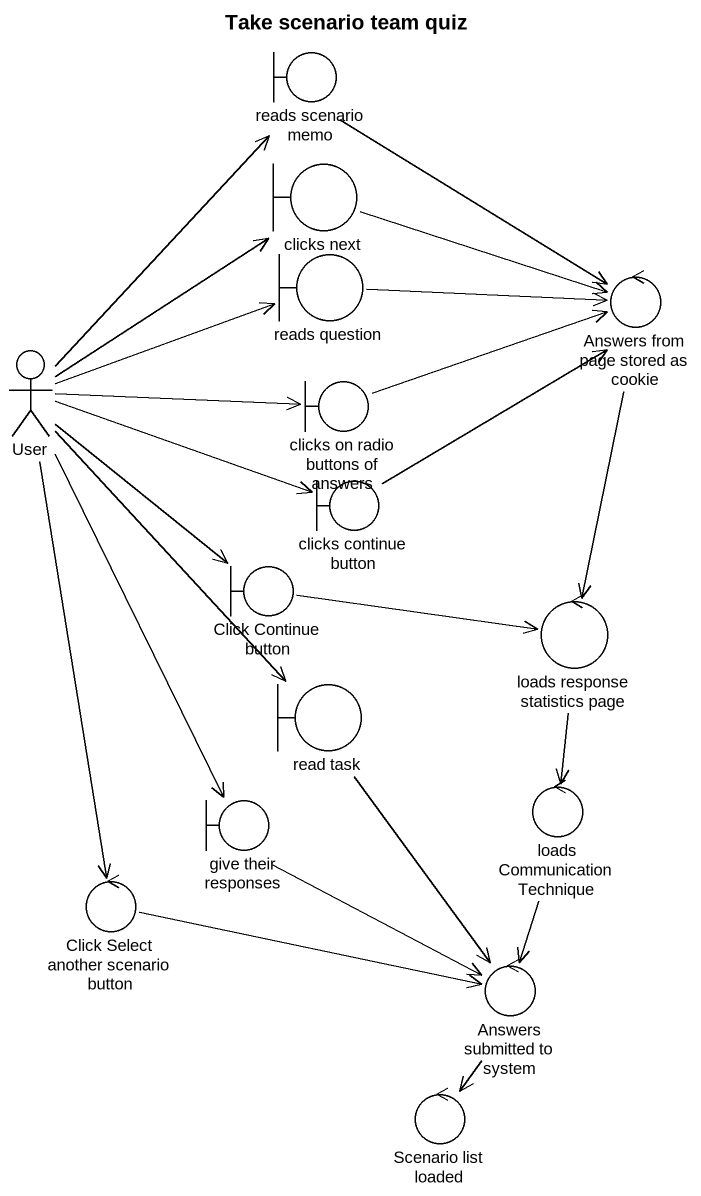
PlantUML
@startuml
title Take scenario team quiz
boundary "reads scenario memo" as reads_scenario_memo
boundary "clicks next" as clicks_next
boundary "reads question" as reads_question
control "Answers from page stored as cookie" as Answers_from_page_stored_as
actor User
boundary "clicks on radio buttons of answers" as clicks_on_radio_buttons_of
boundary "clicks continue button" as clicks_continue_button
boundary "Click Continue button" as Click_Continue_button
control "loads response statistics page" as loads_response_statistics
boundary "read task" as read_task
boundary "give their responses" as give_their_responses
control "loads Communication Technique" as loads_Communication
control "Click Select another scenario button" as Click_Select_another
control "Answers submitted to system" as Answers_submitted_to_system
control "Scenario list loaded" as Scenario_list_loaded
reads_scenario_memo --> Answers_from_page_stored_as
clicks_next -right-> Answers_from_page_stored_as
reads_question -right-> Answers_from_page_stored_as
Answers_from_page_stored_as --> loads_response_statistics
User -up-> reads_scenario_memo
User -up-> clicks_next
User -right-> reads_question
User -right-> clicks_on_radio_buttons_of
User -right-> clicks_continue_button
User --> Click_Continue_button
User --> read_task
User --> give_their_responses
User --> Click_Select_another
clicks_on_radio_buttons_of -right-> Answers_from_page_stored_as
clicks_continue_button -up-> Answers_from_page_stored_as
Click_Continue_button -right-> loads_response_statistics
loads_response_statistics --> loads_Communication
read_task --> Answers_submitted_to_system
give_their_responses --> Answers_submitted_to_system
loads_Communication --> Answers_submitted_to_system
Click_Select_another -right-> Answers_submitted_to_system
Answers_submitted_to_system --> Scenario_list_loaded
@enduml
